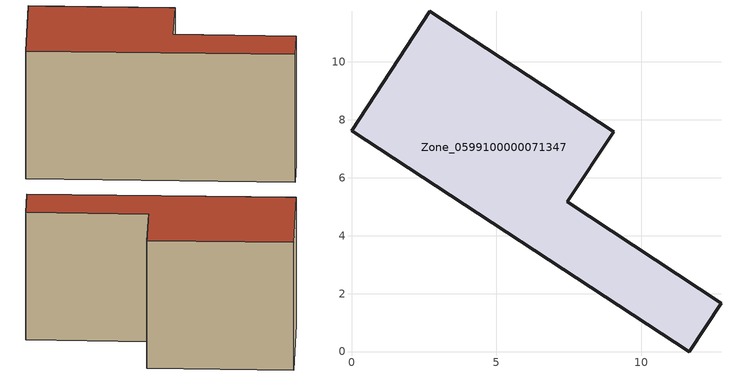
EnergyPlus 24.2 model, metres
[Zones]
Zone_0599100000071347
 floor ground (C_G): 0,7.62 2.7,11.74 9.05,7.59 7.45,5.17 12.75,1.67 11.65,0 z0
 wall outside (C_F): 11.65,0 12.75,1.67 7.45,5.17 9.05,7.59 2.7,11.74 0,7.62 11.65,0 z0:7.48
 roof outside (C_R): 2.7,11.74 0,7.62 11.65,0 12.75,1.67 7.45,5.17 9.05,7.59 z7.48
[BUILDING]
Pand.0599100000071347: North Axis=0; Terrain=City; Loads Convergence Tolerance Value=0.04; Temperature Convergence Tolerance Value=0.4; Solar Distribution=FullExterior; Maximum Number of Warmup Days=25; Minimum Number of Warmup Days=1
[Site:Location]
Rotterdam.The.Hague.AP_ZH_NLD Design_Conditions: Latitude=51.96; Longitude=4.45; Time Zone=1; Elevation=-4.5
[SITE:GROUNDTEMPERATURE:BUILDINGSURFACE]
18, 18, 18, 18, 18, 18, 18, 18, 18, 18, 18, 18
[MATERIAL] Thermal Absorptance=0.9; Solar Absorptance=0.7; Visible Absorptance=0.7
Name | Roughness | Thickness | Conductivity | Density | Specific Heat
G.TI.1946 | MediumSmooth | 0.15 | 1 | 540 | 1210
F.TI.1946 | Rough | 0.3 | 0.857143 | 1920 | 840
R.TI.1946 | MediumRough | 0.2 | 0.1 | 1500 | 1000
[CONSTRUCTION]
C_G: G.TI.1946
C_F: F.TI.1946
C_R: R.TI.1946
[ZONE]
Zone_0599100000071347: Type=1; Multiplier=1; Ceiling Height=Autocalculate; Volume=Autocalculate; Floor Area=autocalculate; Part of Total Floor Area=Yes
[ZONEINFILTRATION:DESIGNFLOWRATE]
Infil_Zone_0599100000071347: Zone or ZoneList or Space or SpaceList=Zone_0599100000071347; Schedule=AlwaysOn; Design Flow Rate Calculation Method=Flow/Area; Flow Rate per Floor Area=0.003; Constant Term Coefficient=1; Temperature Term Coefficient=0; Velocity Term Coefficient=0; Velocity Squared Term Coefficient=0
[HVACTEMPLATE:ZONE:IDEALLOADSAIRSYSTEM]
Zone_0599100000071347: Maximum Heating Supply Air Temperature=50; Minimum Cooling Supply Air Temperature=13; Maximum Heating Supply Air Humidity Ratio=0.0156; Minimum Cooling Supply Air Humidity Ratio=0.0077; Heating Limit=NoLimit; Cooling Limit=NoLimit; Dehumidification Control Type=ConstantSensibleHeatRatio; Cooling Sensible Heat Ratio=0.7; Dehumidification Setpoint=60; Humidification Control Type=None; Humidification Setpoint=30; Outdoor Air Method=None; Outdoor Air Flow Rate per Person=0.00944; Outdoor Air Flow Rate per Zone Floor Area=0; Outdoor Air Flow Rate per Zone=0; Demand Controlled Ventilation Type=None; Outdoor Air Economizer Type=NoEconomizer; Heat Recovery Type=None; Sensible Heat Recovery Effectiveness=0.7; Latent Heat Recovery Effectiveness=0.65
[ZONECONTROL:THERMOSTAT]
ThermostatControl_Zone_0599100000071347: Zone or ZoneList=Zone_0599100000071347; Control Type Schedule=DualSetpointControlType; Control 1=Thermostat_Zone_0599100000071347; Temperature Difference Between Cutout And Setpoint=0
[THERMOSTATSETPOINT:DUALSETPOINT]
Thermostat_Zone_0599100000071347: Heating Setpoint Temperature Schedule=HeatingSetpoint_Zone_0599100000071347; Cooling Setpoint Temperature Schedule=CoolingSetpoint_Zone_0599100000071347
[SCHEDULE:COMPACT]
HeatingSetpoint_Zone_0599100000071347: Through: 12/31, For: AllDays, Until: 24:00, 21
CoolingSetpoint_Zone_0599100000071347: Through: 12/31, For: AllDays, Until: 24:00, 24
DualSetpointControlType: Through: 12/31, For: AllDays, Until: 24:00, 4
AlwaysOn: Through: 12/31, For: AllDays, Until: 24:00, 1
